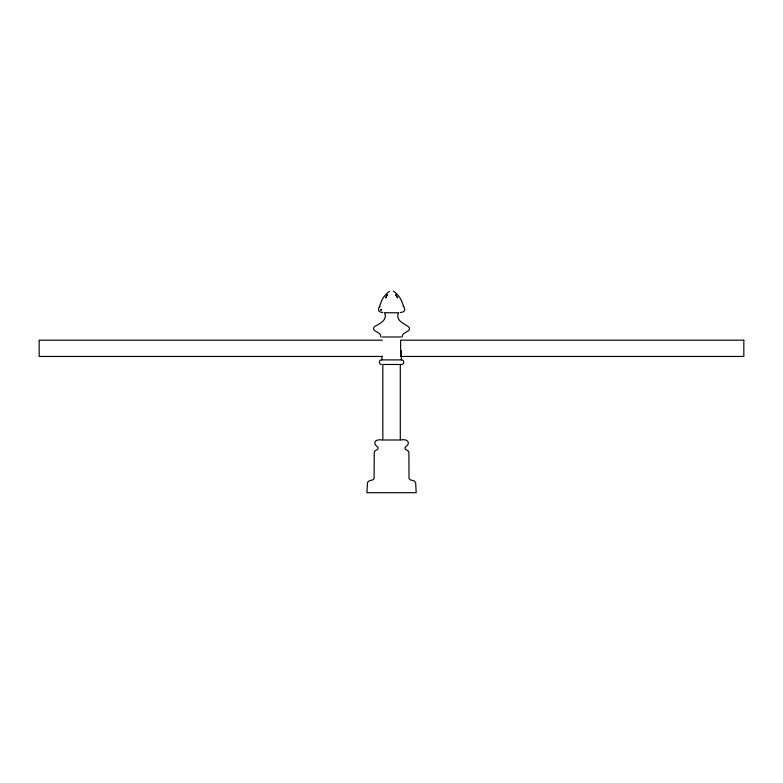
<?xml version="1.0" encoding="UTF-8"?>
<svg xmlns="http://www.w3.org/2000/svg" width="783" height="783" viewBox="0 0 783 783"><rect width="100%" height="100%" fill="white"/><g stroke="black" fill="none" stroke-linecap="round" stroke-linejoin="round"><path stroke-width="1.17" d="M400.319 312.534C408.002 311.8 403.421 306.916 402.286 302.767C400.749 298.049 397.529 293.919 393.399 291.188M382.809 312.534C375.742 311.869 379.178 307.631 380.548 303.765C381.928 298.724 385.197 294.271 389.513 291.345M398.214 313.494C395.532 321.284 405.114 323.633 409.274 327.441C411.222 332.246 401.689 331.806 402.276 336.876M379.98 306.329L379.51 306.897M387.125 295.142L385.579 297.902L387.477 294.506M381.761 359.896L381.977 356.216M382.3 439.987C378.962 439.42 373.266 439.88 375.184 444.724L378.081 447.426C379.089 450.479 373.697 449.706 374.235 452.907L374.098 478.521L373.011 479.803L369.253 480.801L367.501 482.485L366.914 492.703L416.194 492.703L415.636 482.485L413.884 480.801L410.116 479.803L409.029 478.521L408.902 452.907C409.44 449.716 404.038 450.489 405.056 447.426L407.953 444.724C409.832 440.124 404.302 439.028 400.906 439.987M384.365 312.76L398.772 312.76M381.987 336.993L401.141 336.993M382.358 340.184L39.15 340.184L39.179 356.451L382.358 356.451M381.448 364.467C378.806 364.682 378.649 359.945 381.252 359.896L401.885 359.896C404.811 360.063 404.077 365.309 401.102 364.467M401.376 359.896L401.16 350.52M403.314 306.672L403.157 306.329M380.685 336.749C381.517 331.395 370.281 331.796 374.46 326.55C379.158 323.976 387.37 320.501 384.923 313.494M395.669 294.506L397.558 297.902L396.012 295.142M743.85 340.184L400.642 340.184L400.642 356.451L743.85 356.451L743.821 340.184M400.299 364.467L382.838 364.467L382.838 439.987L400.299 439.987L400.299 364.467M381.086 310.244L380.89 309.5L381.086 310.244"/></g></svg>
